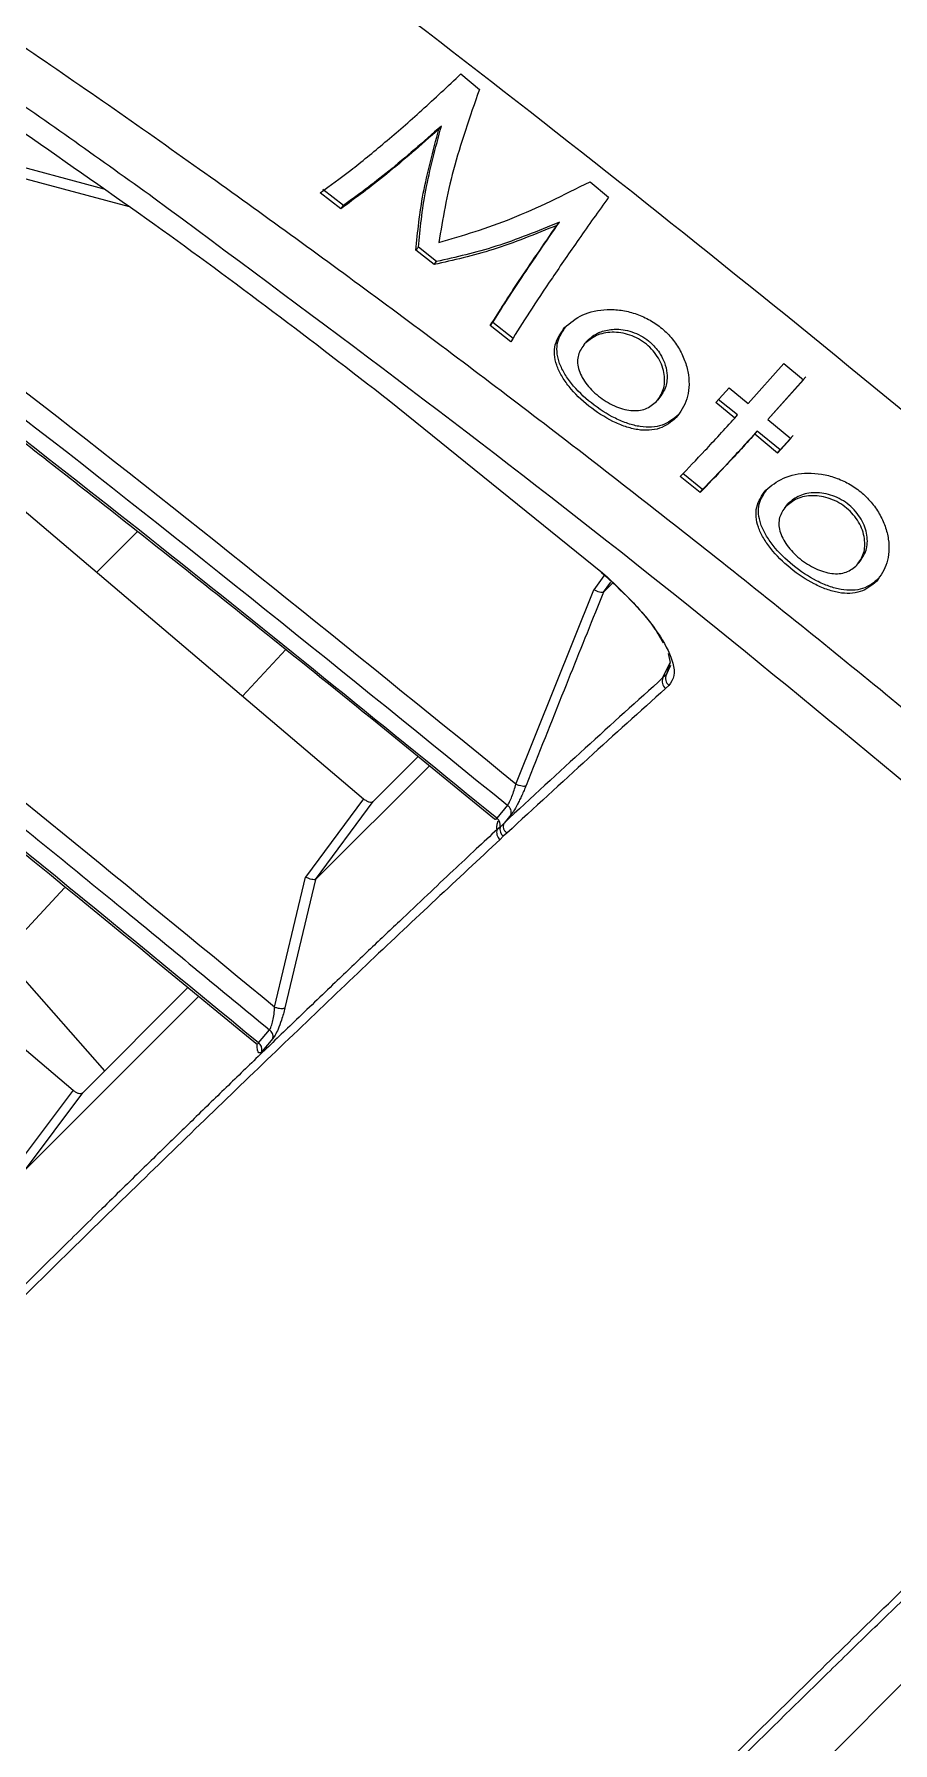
# Model space of a CAD drawing. Extents: x 400 to 501, y 484 to 634.
# Drawn here: x 483.707 to 485.621, y 580.376 to 584.184 of the extents above; entities that cross this region are included whole.
import ezdxf

# ---------------------------------------------------------------- set-up
doc = ezdxf.new("R2010")
doc.units = 0
doc.header["$MEASUREMENT"] = 0
doc.layers.add('DIM', color=3, linetype='Continuous')
doc.layers.add('GEOMETRY', color=3, linetype='Continuous', lineweight=25)

# ---------------------------------------------------------------- blocks, each defined once
blk = doc.blocks.new('2026 GRANDEE')
at = {"layer": 'GEOMETRY', "ltscale": 16}
for p, q in [((33.4945, -13.0407), (32.2875, -12.7186)), ((32.2965, -12.6954), (33.4376, -13.0007)), ((34.2334, -12.7448), (34.2745, -12.7792)), ((34.1844, -12.8676), (34.1899, -12.8608)), ((34.5213, -12.9849), (34.5625, -13.0192)), ((33.9659, -13.0451), (33.9199, -13.0094)), ((33.9714, -13.0383), (33.9254, -13.0026)), ((33.9659, -13.0451), (33.9714, -13.0383)), ((34.4474, -13.0823), (34.4529, -13.0754)), ((34.133, -13.1378), (34.1385, -13.131)), ((34.1736, -13.1697), (34.133, -13.1378)), ((34.1792, -13.1629), (34.1385, -13.131)), ((34.1736, -13.1697), (34.1792, -13.1629)), ((34.2989, -13.3054), (34.3044, -13.2986)), ((34.3446, -13.3415), (34.2989, -13.3054)), ((34.3502, -13.3346), (34.3044, -13.2986)), ((34.5091, -13.346), (34.5065, -13.3493)), ((34.5092, -13.3461), (34.5148, -13.3392)), ((34.8736, -13.479), (34.9529, -13.3901)), ((34.9529, -13.3901), (34.9967, -13.4265)), ((34.9967, -13.4265), (34.9176, -13.5151)), ((35.0022, -13.4196), (34.9232, -13.5083)), ((34.0735, -13.4726), (34.5486, -13.857)), ((34.6721, -13.4716), (34.6776, -13.4648)), ((34.8016, -13.4769), (34.8312, -13.4442)), ((34.8441, -13.5116), (34.8016, -13.4769)), ((34.8496, -13.5048), (34.8071, -13.47)), ((34.8312, -13.4442), (34.8736, -13.479)), ((34.8441, -13.5116), (34.8496, -13.5048)), ((34.9176, -13.5151), (34.9232, -13.5083)), ((34.9176, -13.5151), (34.9687, -13.5571)), ((34.8882, -13.5477), (34.8937, -13.5408)), ((34.9393, -13.5896), (34.8882, -13.5477)), ((34.9448, -13.5827), (34.8937, -13.5408)), ((34.9687, -13.5571), (34.9393, -13.5896)), ((34.9742, -13.5502), (34.9448, -13.5827)), ((33.0868, -13.5708), (34.0165, -14.3603)), ((34.9393, -13.5896), (34.9448, -13.5827)), ((34.7665, -13.6779), (34.7221, -13.6422)), ((34.772, -13.6711), (34.7277, -13.6354)), ((34.7665, -13.6779), (34.772, -13.6711)), ((34.9602, -13.7053), (34.9546, -13.7121)), ((34.9573, -13.7091), (34.9629, -13.7022)), ((33.5128, -13.7643), (33.4218, -13.8553)), ((34.5474, -13.8569), (34.5579, -13.8657)), ((34.5486, -13.857), (34.5592, -13.8658)), ((35.1189, -13.8361), (35.1245, -13.8293)), ((34.3559, -14.3273), (34.5295, -13.8942)), ((34.5519, -13.8636), (34.5295, -13.8942)), ((34.5513, -13.8998), (34.5678, -13.8773)), ((34.5723, -13.8789), (34.5513, -13.8998)), ((34.6818, -14.0088), (34.6842, -14.0129)), ((33.8432, -14.0272), (33.7467, -14.1312)), ((34.6954, -14.0366), (34.6997, -14.0562)), ((34.6837, -14.0903), (34.6997, -14.0562)), ((34.6913, -14.0834), (34.6837, -14.0903)), ((34.6996, -14.0558), (34.6913, -14.0834)), ((34.6913, -14.0834), (34.701, -14.0626)), ((34.697, -14.1074), (34.6893, -14.1143)), ((32.4392, -14.2202), (33.3689, -15.0098)), ((34.038, -14.3663), (34.1381, -14.2659)), ((34.1634, -14.2865), (33.9092, -14.5401)), ((34.0165, -14.3603), (33.8873, -14.5348)), ((33.9092, -14.5401), (34.038, -14.3663)), ((34.3374, -14.3747), (34.3133, -14.4036)), ((34.3489, -14.3902), (34.3445, -14.3963)), ((34.3122, -14.4047), (34.3131, -14.4047)), ((34.321, -14.4233), (34.3142, -14.4286)), ((34.3294, -14.4144), (34.321, -14.4233)), ((34.3445, -14.3963), (34.3294, -14.4144)), ((34.3279, -14.4437), (34.3206, -14.4509)), ((34.3358, -14.4368), (34.3279, -14.4437)), ((33.8182, -14.8248), (33.8873, -14.5348)), ((33.9092, -14.5401), (33.841, -14.8264)), ((33.3501, -14.5589), (33.2115, -14.7083)), ((33.2116, -14.7083), (33.4391, -14.9668)), ((33.6482, -14.8011), (33.2628, -15.1867)), ((33.3904, -15.0157), (33.624, -14.7814)), ((33.7822, -14.9043), (33.8068, -14.8753)), ((33.8193, -14.8871), (33.8145, -14.8942)), ((33.8145, -14.8942), (33.79, -14.9231)), ((33.3689, -15.0098), (33.2401, -15.1823)), ((33.2628, -15.1867), (33.3904, -15.0157)), ((34.9391, -16.6104), (35.3258, -16.2229))]:
    blk.add_line(p, q, dxfattribs=at)
at = {"layer": 'GEOMETRY', "ltscale": 16, "flags": 128}
blk.add_lwpolyline([(34.0735, -13.4726), (34.073, -13.473), (34.0726, -13.473), (34.0726, -13.4727), (34.0727, -13.4724)], dxfattribs=at)
at = {"layer": 'GEOMETRY', "ltscale": 16}
for centre, radius, start, end in [((34.7016, -14.0988), 0.0198, 154.7791, 231.6012), ((34.7093, -14.0918), 0.0198, 154.7617, 231.628), ((34.3257, -14.3905), 0.0197, 342.7894, 53.7099), ((34.333, -14.4353), 0.02, 160.4262, 231.4244), ((34.3013, -14.4196), 0.02, 349.5523, 53.2815), ((34.3407, -14.428), 0.0203, 166.4158, 230.8086), ((33.7945, -14.8914), 0.0202, 351.9057, 52.7429), ((33.7699, -14.9204), 0.0202, 352.3269, 52.7279)]:
    blk.add_arc(centre, radius, start, end, dxfattribs=at)
for points, knots in [([(33.1112, -8.6122), (33.301, -8.8166), (33.6802, -9.2249), (34.2607, -9.8374), (34.8462, -10.4484), (35.4368, -11.0578), (36.0312, -11.6653), (36.6288, -12.2707), (37.2294, -12.8738), (37.8326, -13.4744), (38.4383, -14.0724), (39.0461, -14.6672), (39.6559, -15.2581), (40.2672, -15.8439), (40.8801, -16.4248), (41.2887, -16.8043), (41.4933, -16.9943)], [0, 0, 0, 0, 0.071643, 0.14309, 0.214489, 0.285889, 0.357236, 0.428542, 0.499851, 0.571188, 0.642541, 0.713932, 0.785365, 0.856798, 0.928296, 1, 1, 1, 1]), ([(38.8374, -14.8197), (38.8022, -14.782), (38.4988, -14.4574), (37.9155, -13.8556), (37.0879, -13.0154), (36.2484, -12.1872), (35.3987, -11.37), (34.5384, -10.5651), (33.6682, -9.7712), (33.08, -9.2542), (32.7855, -8.9953)], [0, 0, 0, 0, 0.0184337, 0.1586189, 0.298737, 0.4387906, 0.5788851, 0.7191168, 0.8593695, 1, 1, 1, 1]), ([(33.9473, -9.1847), (34.1002, -9.3342), (34.4079, -9.635), (34.8583, -10.0743), (35.2854, -10.4909), (35.6745, -10.8705), (36.0618, -11.2485), (36.4558, -11.6334), (36.8653, -12.0343), (37.205, -12.3676), (37.478, -12.6357), (37.687, -12.841), (37.8968, -13.0474), (38.1182, -13.2654), (38.3623, -13.5059), (38.6355, -13.7754), (38.9498, -14.0858), (39.3071, -14.439), (39.7095, -14.837), (40.1476, -15.2705), (40.6071, -15.7254), (40.921, -16.0353), (41.0767, -16.1891)], [0, 0, 0, 0, 0.064169, 0.129138, 0.188802, 0.243183, 0.292269, 0.351201, 0.408497, 0.464259, 0.494029, 0.523343, 0.552198, 0.58236, 0.616633, 0.655052, 0.697622, 0.749248, 0.805908, 0.86759, 0.934316, 1, 1, 1, 1]), ([(39.5251, -15.4518), (39.298, -15.2418), (38.7513, -14.7364), (37.8656, -13.9502), (36.8722, -13.0923), (35.8636, -12.2493), (34.8415, -11.4221), (33.8077, -10.6101), (33.1093, -10.0836), (32.76, -9.8203)], [0, 0, 0, 0, 0.105959, 0.254966, 0.403973, 0.55298, 0.701986, 0.850993, 1, 1, 1, 1]), ([(39.7927, -17.8288), (39.5267, -17.5294), (38.9972, -16.9336), (38.1493, -16.0898), (37.2847, -15.2735), (36.3973, -14.4849), (35.4987, -13.7223), (34.5911, -12.9819), (33.6654, -12.2723), (32.7101, -11.589), (32.0461, -11.1694), (31.7122, -10.9583)], [0, 0, 0, 0, 0.113392, 0.225638, 0.337341, 0.448782, 0.560233, 0.669481, 0.778832, 0.888788, 1, 1, 1, 1]), ([(39.3403, -18.3188), (39.2421, -18.1952), (39.0437, -17.9454), (38.7328, -17.5736), (38.408, -17.1999), (38.0687, -16.8252), (37.7247, -16.4607), (37.3161, -16.0443), (36.8313, -15.573), (36.2474, -15.036), (35.7044, -14.5629), (35.2225, -14.1602), (34.82, -13.8352), (34.4245, -13.527), (34.0364, -13.2352), (33.6442, -12.9511), (33.1606, -12.6142), (32.5822, -12.2331), (31.9193, -11.8235), (31.474, -11.572), (31.2546, -11.448)], [0, 0, 0, 0, 0.044709, 0.090349, 0.13691, 0.184379, 0.232745, 0.277954, 0.348418, 0.422679, 0.500679, 0.550525, 0.598903, 0.645795, 0.691185, 0.735062, 0.781563, 0.856423, 0.929252, 1, 1, 1, 1]), ([(32.734, -12.4669), (32.8884, -12.5669), (33.1641, -12.7453), (33.4315, -12.9366), (33.5492, -13.0208)], [0, 0, 0, 0, 0.5599665, 1, 1, 1, 1]), ([(32.1403, -12.6721), (32.5126, -12.9474), (33.2571, -13.498), (33.9773, -14.0825), (34.3374, -14.3747)], [0, 0, 0, 0, 0.500027, 1, 1, 1, 1]), ([(34.3133, -14.4036), (34.0714, -14.2069), (33.5875, -13.8135), (32.8492, -13.2399), (32.3477, -12.871), (32.0969, -12.6866)], [0, 0, 0, 0, 0.333307, 0.666645, 1, 1, 1, 1]), ([(32.1087, -12.7002), (32.1705, -12.7451), (32.2966, -12.8368), (32.4783, -12.9712), (32.6466, -13.097), (32.7916, -13.2063), (32.9133, -13.2989), (33.0158, -13.3773), (33.1203, -13.4577), (33.2447, -13.554), (33.4028, -13.6773), (33.5911, -13.8257), (33.8093, -13.9995), (34.052, -14.1949), (34.2212, -14.3335), (34.3083, -14.4048)], [0, 0, 0, 0, 0.082423, 0.16826, 0.243811, 0.309074, 0.364051, 0.408741, 0.44819, 0.506185, 0.57824, 0.664354, 0.764524, 0.878752, 1, 1, 1, 1]), ([(34.3559, -14.3273), (34.0165, -14.0518), (33.3378, -13.5008), (32.6376, -12.9794), (32.2875, -12.7186)], [0, 0, 0, 0, 0.49994, 1, 1, 1, 1]), ([(33.9199, -13.0094), (33.9419, -12.9935), (33.986, -12.9616), (34.0631, -12.8987), (34.1457, -12.8269), (34.2041, -12.7722), (34.2334, -12.7448)], [0, 0, 0, 0, 0.249013, 0.499921, 0.749431, 1, 1, 1, 1]), ([(34.2745, -12.7792), (34.2532, -12.8404), (34.2103, -12.9631), (34.1928, -13.068), (34.184, -13.1206)], [0, 0, 0, 0, 0.4989802, 1, 1, 1, 1]), ([(34.1844, -12.8676), (34.1441, -12.903), (34.0635, -12.9737), (33.9984, -13.0213), (33.9659, -13.0451)], [0, 0, 0, 0, 0.499752, 1, 1, 1, 1]), ([(34.1899, -12.8608), (34.1496, -12.8961), (34.069, -12.9669), (34.004, -13.0145), (33.9714, -13.0383)], [0, 0, 0, 0, 0.499752, 1, 1, 1, 1]), ([(34.133, -13.1378), (34.137, -13.0967), (34.1451, -13.0144), (34.1713, -12.9166), (34.1844, -12.8676)], [0, 0, 0, 0, 0.498906, 1, 1, 1, 1]), ([(34.1385, -13.131), (34.1426, -13.0899), (34.1506, -13.0075), (34.1768, -12.9098), (34.1899, -12.8608)], [0, 0, 0, 0, 0.498906, 1, 1, 1, 1]), ([(33.26, -12.876), (33.3573, -12.9437), (33.5441, -13.0736), (33.8154, -13.2729), (33.9875, -13.406), (34.0735, -13.4726)], [0, 0, 0, 0, 0.3524142, 0.6761063, 1, 1, 1, 1]), ([(34.184, -13.1206), (34.2377, -13.1047), (34.3454, -13.0729), (34.4625, -13.0143), (34.5213, -12.9849)], [0, 0, 0, 0, 0.498621, 1, 1, 1, 1]), ([(33.5492, -13.0208), (33.8883, -13.2723), (34.5663, -13.7755), (35.2143, -14.3166), (35.5383, -14.5872)], [0, 0, 0, 0, 0.499989, 1, 1, 1, 1]), ([(34.5625, -13.0192), (34.54, -13.0509), (34.4951, -13.114), (34.4361, -13.2), (34.3842, -13.278), (34.3578, -13.3203), (34.3446, -13.3415)], [0, 0, 0, 0, 0.250827, 0.500686, 0.749471, 1, 1, 1, 1]), ([(34.4474, -13.0823), (34.3994, -13.1017), (34.3035, -13.1405), (34.2168, -13.16), (34.1736, -13.1697)], [0, 0, 0, 0, 0.500962, 1, 1, 1, 1]), ([(34.4529, -13.0754), (34.4049, -13.0949), (34.309, -13.1337), (34.2224, -13.1532), (34.1792, -13.1629)], [0, 0, 0, 0, 0.500962, 1, 1, 1, 1]), ([(34.2989, -13.3054), (34.3188, -13.2737), (34.3589, -13.2103), (34.4179, -13.125), (34.4474, -13.0823)], [0, 0, 0, 0, 0.4991736, 1, 1, 1, 1]), ([(34.3044, -13.2986), (34.3244, -13.2669), (34.3644, -13.2035), (34.4234, -13.1182), (34.4529, -13.0754)], [0, 0, 0, 0, 0.499174, 1, 1, 1, 1]), ([(34.4643, -13.3101), (34.4767, -13.2996), (34.5014, -13.2788), (34.5494, -13.2683), (34.5904, -13.2705), (34.6216, -13.2779), (34.6517, -13.2908), (34.6792, -13.3089), (34.7027, -13.3318), (34.7212, -13.3582), (34.7343, -13.3866), (34.7437, -13.425), (34.7407, -13.472), (34.7225, -13.4978), (34.7135, -13.5107)], [0, 0, 0, 0, 0.124959, 0.249241, 0.312046, 0.374669, 0.437088, 0.499411, 0.561768, 0.624251, 0.686966, 0.749972, 0.874714, 1, 1, 1, 1]), ([(31.8649, -13.3281), (32.0185, -13.446), (32.3146, -13.6732), (32.7379, -14.0067), (33.1255, -14.3172), (33.4781, -14.6039), (33.7008, -14.7878), (33.8068, -14.8753)], [0, 0, 0, 0, 0.234114, 0.451177, 0.651175, 0.834112, 1, 1, 1, 1]), ([(34.7135, -13.5107), (34.7019, -13.5201), (34.6847, -13.5342), (34.6533, -13.5396), (34.6276, -13.5385), (34.6001, -13.5314), (34.5629, -13.5158), (34.5173, -13.4865), (34.4791, -13.4495), (34.4571, -13.4179), (34.4457, -13.3937), (34.4411, -13.3702), (34.443, -13.3404), (34.4558, -13.3222), (34.4643, -13.3101)], [0, 0, 0, 0, 0.1251504, 0.1873981, 0.2497234, 0.3122767, 0.3748808, 0.499698, 0.6243076, 0.6867853, 0.7494163, 0.8119706, 0.8744539, 1, 1, 1, 1]), ([(34.719, -13.5039), (34.7075, -13.5133), (34.6902, -13.5274), (34.6589, -13.5328), (34.6332, -13.5316), (34.6056, -13.5246), (34.5684, -13.509), (34.5228, -13.4797), (34.4846, -13.4426), (34.4626, -13.411), (34.4513, -13.3869), (34.4467, -13.3634), (34.4482, -13.3355), (34.4598, -13.3189), (34.4671, -13.3084)], [0, 0, 0, 0, 0.12732, 0.190646, 0.254052, 0.317689, 0.381378, 0.508359, 0.635128, 0.698689, 0.762406, 0.826044, 0.88961, 1, 1, 1, 1]), ([(34.6692, -13.4749), (34.6751, -13.4667), (34.6868, -13.4502), (34.6886, -13.4207), (34.6826, -13.3964), (34.6741, -13.3783), (34.6622, -13.3614), (34.6471, -13.3465), (34.6293, -13.3347), (34.6099, -13.3262), (34.5898, -13.3212), (34.5636, -13.3196), (34.5331, -13.326), (34.5172, -13.3394), (34.5092, -13.3461)], [0, 0, 0, 0, 0.124875, 0.249119, 0.311989, 0.374595, 0.436946, 0.499214, 0.561521, 0.624034, 0.686862, 0.749857, 0.874606, 1, 1, 1, 1]), ([(34.5148, -13.3392), (34.5226, -13.3325), (34.5317, -13.3247), (34.5528, -13.3165), (34.5708, -13.3129), (34.5948, -13.3143), (34.6148, -13.3191), (34.6343, -13.3275), (34.6465, -13.3355), (34.6539, -13.3416), (34.664, -13.3503), (34.677, -13.3663), (34.6884, -13.3897), (34.6941, -13.4148), (34.6917, -13.4442), (34.6806, -13.4598), (34.6747, -13.4681)], [0, 0, 0, 0, 0.1242752, 0.1452672, 0.2489009, 0.3115632, 0.3740744, 0.4368549, 0.499406, 0.5017707, 0.5209896, 0.6177446, 0.6832581, 0.7645433, 0.8746692, 1, 1, 1, 1]), ([(33.7822, -14.9043), (33.4606, -14.6399), (32.8175, -14.1111), (32.1591, -13.6029), (31.8298, -13.3488)], [0, 0, 0, 0, 0.499975, 1, 1, 1, 1]), ([(34.5092, -13.3461), (34.5035, -13.354), (34.495, -13.3659), (34.4928, -13.3856), (34.4949, -13.4013), (34.5012, -13.4176), (34.5112, -13.4337), (34.5243, -13.449), (34.5398, -13.463), (34.5571, -13.4751), (34.5753, -13.4848), (34.594, -13.4917), (34.6183, -13.4965), (34.6465, -13.4937), (34.6616, -13.4812), (34.6692, -13.4749)], [0, 0, 0, 0, 0.124936, 0.187071, 0.249503, 0.312225, 0.374781, 0.437294, 0.499737, 0.562165, 0.62465, 0.687242, 0.750123, 0.874681, 1, 1, 1, 1]), ([(31.852, -13.3714), (32.1409, -13.5942), (32.7916, -14.0957), (33.427, -14.6179), (33.7801, -14.9082)], [0, 0, 0, 0, 0.444109, 1, 1, 1, 1]), ([(33.8182, -14.8248), (33.5219, -14.5811), (32.9292, -14.0937), (32.3236, -13.6233), (32.0209, -13.3881)], [0, 0, 0, 0, 0.4999477, 1, 1, 1, 1]), ([(34.7221, -13.6422), (34.7399, -13.6237), (34.7756, -13.5866), (34.8212, -13.5366), (34.8441, -13.5116)], [0, 0, 0, 0, 0.4999277, 1, 1, 1, 1]), ([(34.8882, -13.5477), (34.8654, -13.5725), (34.8198, -13.6224), (34.7843, -13.6594), (34.7665, -13.6779)], [0, 0, 0, 0, 0.4982845, 1, 1, 1, 1]), ([(34.8937, -13.5408), (34.871, -13.5657), (34.8254, -13.6155), (34.7898, -13.6525), (34.772, -13.6711)], [0, 0, 0, 0, 0.498284, 1, 1, 1, 1]), ([(35.1656, -13.8687), (35.1542, -13.8779), (35.1373, -13.8916), (35.1063, -13.8964), (35.0809, -13.8948), (35.0538, -13.8872), (35.017, -13.8711), (34.972, -13.8412), (34.9342, -13.8038), (34.9122, -13.7722), (34.9008, -13.7481), (34.896, -13.7249), (34.8972, -13.6974), (34.9084, -13.6812), (34.9156, -13.6709)], [0, 0, 0, 0, 0.127331, 0.190666, 0.254052, 0.317661, 0.381343, 0.508359, 0.635118, 0.698677, 0.76243, 0.826108, 0.889668, 1, 1, 1, 1]), ([(34.9127, -13.6727), (34.9249, -13.6626), (34.9491, -13.6424), (34.9967, -13.6329), (35.0372, -13.6358), (35.0681, -13.6438), (35.0978, -13.657), (35.1251, -13.6754), (35.1483, -13.6984), (35.1667, -13.7246), (35.1799, -13.7528), (35.1893, -13.791), (35.1867, -13.8375), (35.169, -13.8628), (35.1601, -13.8755)], [0, 0, 0, 0, 0.125007, 0.2492453, 0.3119972, 0.3746205, 0.4370857, 0.4994438, 0.5618185, 0.6243214, 0.6870336, 0.7500138, 0.8747284, 1, 1, 1, 1]), ([(35.1601, -13.8755), (35.1487, -13.8847), (35.1317, -13.8984), (35.1007, -13.9033), (35.0754, -13.9016), (35.0482, -13.8941), (35.0115, -13.8779), (34.9664, -13.848), (34.9286, -13.8107), (34.9067, -13.779), (34.8953, -13.755), (34.8904, -13.7317), (34.8919, -13.7023), (34.9044, -13.6845), (34.9127, -13.6727)], [0, 0, 0, 0, 0.125162, 0.187418, 0.249725, 0.31225, 0.374848, 0.499701, 0.624301, 0.686777, 0.749444, 0.812037, 0.874515, 1, 1, 1, 1]), ([(34.9573, -13.7091), (34.9518, -13.7168), (34.9434, -13.7284), (34.9415, -13.7479), (34.9437, -13.7634), (34.9501, -13.7796), (34.9601, -13.7957), (34.973, -13.8111), (34.9884, -13.8252), (35.0054, -13.8375), (35.0235, -13.8474), (35.042, -13.8546), (35.0659, -13.8598), (35.0937, -13.8576), (35.1087, -13.8455), (35.1161, -13.8394)], [0, 0, 0, 0, 0.124952, 0.187105, 0.249536, 0.312248, 0.374811, 0.437331, 0.499774, 0.562208, 0.624703, 0.687287, 0.750136, 0.874667, 1, 1, 1, 1]), ([(35.1161, -13.8394), (35.1219, -13.8312), (35.1333, -13.815), (35.1348, -13.7859), (35.1288, -13.7618), (35.1203, -13.7438), (35.1085, -13.7269), (35.0935, -13.712), (35.0759, -13.6999), (35.0567, -13.6912), (35.0368, -13.6859), (35.0109, -13.6838), (34.9807, -13.6896), (34.9651, -13.7026), (34.9573, -13.7091)], [0, 0, 0, 0, 0.124907, 0.249151, 0.311991, 0.374602, 0.436982, 0.499268, 0.561581, 0.624083, 0.686883, 0.749881, 0.874629, 1, 1, 1, 1]), ([(35.1217, -13.8325), (35.1274, -13.8244), (35.1388, -13.8082), (35.1404, -13.779), (35.1343, -13.7549), (35.1259, -13.7369), (35.114, -13.7201), (35.0991, -13.7051), (35.0815, -13.6931), (35.0623, -13.6844), (35.0424, -13.6791), (35.0165, -13.677), (34.9863, -13.6827), (34.9707, -13.6957), (34.9629, -13.7022)], [0, 0, 0, 0, 0.124907, 0.249151, 0.311991, 0.374602, 0.436982, 0.499268, 0.561581, 0.624083, 0.686883, 0.749881, 0.874629, 1, 1, 1, 1]), ([(34.5486, -13.857), (34.5482, -13.8572), (34.5474, -13.8576), (34.5475, -13.8569), (34.5476, -13.8567)], [0, 0, 0, 0, 0.656513, 1, 1, 1, 1]), ([(34.5513, -13.8998), (34.5508, -13.9011), (34.5463, -13.9122), (34.5168, -13.985), (34.4594, -14.1271), (34.4068, -14.2599), (34.3787, -14.3307)], [0, 0, 0, 0, 0.0092992, 0.077021, 0.5076167, 1, 1, 1, 1]), ([(34.5513, -13.8998), (34.5508, -13.9001), (34.5499, -13.9006), (34.5471, -13.9009), (34.5427, -13.9002), (34.5375, -13.8983), (34.533, -13.8962), (34.5307, -13.8949), (34.5295, -13.8942)], [0, 0, 0, 0, 0.13988, 0.272438, 0.507787, 0.73836, 0.866271, 1, 1, 1, 1]), ([(34.5553, -13.8635), (34.5773, -13.8841), (34.621, -13.9251), (34.6639, -13.976), (34.677, -14.0001), (34.6818, -14.0088)], [0, 0, 0, 0, 0.3923093, 0.7810854, 1, 1, 1, 1]), ([(34.5579, -13.8654), (34.5579, -13.8656), (34.5577, -13.8663), (34.5586, -13.866), (34.5592, -13.8658)], [0, 0, 0, 0, 0.2301248, 1, 1, 1, 1]), ([(34.5592, -13.8658), (34.5841, -13.8896), (34.6318, -13.9352), (34.6831, -14.0029), (34.7068, -14.0529), (34.7104, -14.0885), (34.7016, -14.1008), (34.697, -14.1074)], [0, 0, 0, 0, 0.2303904, 0.441247, 0.6855036, 0.8324039, 1, 1, 1, 1]), ([(34.6837, -14.0903), (34.6267, -14.1419), (34.5129, -14.2447), (34.3905, -14.3579), (34.3294, -14.4144)], [0, 0, 0, 0, 0.501212, 1, 1, 1, 1]), ([(34.6893, -14.1143), (34.6325, -14.1655), (34.519, -14.2679), (34.3968, -14.3805), (34.3358, -14.4368)], [0, 0, 0, 0, 0.500016, 1, 1, 1, 1]), ([(34.3374, -14.3747), (34.3381, -14.3737), (34.3395, -14.3716), (34.3427, -14.3654), (34.3471, -14.3554), (34.3522, -14.3414), (34.3547, -14.332), (34.3559, -14.3273)], [0, 0, 0, 0, 0.119735, 0.242602, 0.495149, 0.750283, 1, 1, 1, 1]), ([(34.3559, -14.3273), (34.3572, -14.3279), (34.3597, -14.3289), (34.3645, -14.3305), (34.3701, -14.3318), (34.3746, -14.332), (34.3774, -14.3316), (34.3782, -14.331), (34.3787, -14.3307)], [0, 0, 0, 0, 0.136828, 0.267138, 0.5, 0.732862, 0.863172, 1, 1, 1, 1]), ([(34.3787, -14.3307), (34.3772, -14.3343), (34.3743, -14.3415), (34.3693, -14.3527), (34.3658, -14.3595), (34.3642, -14.3628)], [0, 0, 0, 0, 0.33628, 0.677182, 1, 1, 1, 1]), ([(34.0165, -14.3603), (34.0185, -14.3619), (34.0226, -14.365), (34.0291, -14.3676), (34.0347, -14.3684), (34.0369, -14.367), (34.038, -14.3663)], [0, 0, 0, 0, 0.2480623, 0.4973485, 0.7466435, 1, 1, 1, 1]), ([(34.3642, -14.3628), (34.3626, -14.3661), (34.3579, -14.3757), (34.3524, -14.3853), (34.3494, -14.3895), (34.3489, -14.3902)], [0, 0, 0, 0, 0.296042, 0.880498, 1, 1, 1, 1]), ([(34.3142, -14.4286), (34.2987, -14.443), (34.2663, -14.4732), (34.2145, -14.5217), (34.1574, -14.5755), (34.0947, -14.6348), (34.0262, -14.6999), (33.948, -14.7746), (33.8674, -14.8519), (33.7863, -14.93), (33.7106, -15.0033), (33.6362, -15.0755), (33.5734, -15.1367), (33.5216, -15.1873), (33.4782, -15.2298), (33.432, -15.2751), (33.3829, -15.3233), (33.331, -15.3744), (33.2518, -15.4526), (33.146, -15.5573), (33.0052, -15.697), (32.8533, -15.8483), (32.6893, -16.0123), (32.523, -16.1794), (32.392, -16.3117), (32.2974, -16.4076), (32.2381, -16.4677), (32.1767, -16.5302), (32.113, -16.595), (32.047, -16.6624), (31.9925, -16.718), (31.9505, -16.761), (31.9149, -16.7974), (31.8673, -16.8462), (31.8025, -16.9127), (31.7222, -16.9952), (31.6261, -17.0943), (31.5559, -17.167), (31.5182, -17.2059)], [0, 0, 0, 0, 0.020725, 0.043459, 0.068203, 0.094956, 0.123719, 0.154491, 0.191833, 0.221797, 0.251605, 0.281257, 0.308509, 0.323986, 0.340419, 0.35781, 0.376156, 0.395459, 0.415718, 0.463883, 0.511317, 0.567458, 0.624789, 0.681766, 0.736941, 0.755717, 0.775071, 0.795005, 0.815518, 0.83661, 0.858281, 0.867298, 0.876345, 0.891857, 0.911979, 0.93671, 0.96605, 1, 1, 1, 1]), ([(34.3087, -14.4043), (34.309, -14.4051), (34.3096, -14.4065), (34.3114, -14.4058), (34.3127, -14.4043), (34.3133, -14.4036)], [0, 0, 0, 0, 0.401016, 0.703623, 1, 1, 1, 1]), ([(34.3142, -14.4286), (34.3138, -14.4276), (34.3131, -14.4257), (34.314, -14.4189), (34.3151, -14.4134), (34.3161, -14.41), (34.3162, -14.4098)], [0, 0, 0, 0, 0.337022, 0.688811, 0.975422, 1, 1, 1, 1]), ([(34.3358, -14.4368), (34.3343, -14.4354), (34.3312, -14.4324), (34.3286, -14.4265), (34.3278, -14.4202), (34.3289, -14.4163), (34.3294, -14.4144)], [0, 0, 0, 0, 0.243433, 0.5, 0.756567, 1, 1, 1, 1]), ([(34.3206, -14.4509), (34.2257, -14.5395), (34.0359, -14.7169), (33.7244, -15.0152), (33.3969, -15.3333), (33.0547, -15.6705), (32.6982, -16.0253), (32.3257, -16.4014), (31.938, -16.7979), (31.6635, -17.0824), (31.5262, -17.2247)], [0, 0, 0, 0, 0.124988, 0.249985, 0.374989, 0.499998, 0.625005, 0.750009, 0.875008, 1, 1, 1, 1]), ([(33.9092, -14.5401), (33.9083, -14.5404), (33.9065, -14.541), (33.901, -14.5401), (33.8943, -14.5381), (33.8897, -14.5359), (33.8873, -14.5348)], [0, 0, 0, 0, 0.251719, 0.500573, 0.73882, 1, 1, 1, 1]), ([(33.8068, -14.8753), (33.8074, -14.8743), (33.8088, -14.8722), (33.8114, -14.8656), (33.8144, -14.8549), (33.8172, -14.84), (33.8179, -14.8299), (33.8182, -14.8248)], [0, 0, 0, 0, 0.117216, 0.238096, 0.488523, 0.744789, 1, 1, 1, 1]), ([(33.8182, -14.8248), (33.8195, -14.8252), (33.8221, -14.8258), (33.8269, -14.8268), (33.8325, -14.8275), (33.837, -14.8275), (33.8397, -14.827), (33.8406, -14.8266), (33.841, -14.8264)], [0, 0, 0, 0, 0.136444, 0.266535, 0.5, 0.733465, 0.863556, 1, 1, 1, 1]), ([(33.841, -14.8264), (33.8399, -14.8309), (33.8377, -14.8399), (33.8349, -14.8488), (33.8334, -14.8533)], [0, 0, 0, 0, 0.498544, 1, 1, 1, 1]), ([(33.8334, -14.8533), (33.8309, -14.8605), (33.8264, -14.8735), (33.8215, -14.8829), (33.8193, -14.8871)], [0, 0, 0, 0, 0.550188, 1, 1, 1, 1]), ([(33.776, -14.9039), (33.7767, -14.9049), (33.7779, -14.9067), (33.7802, -14.9064), (33.7815, -14.905), (33.7822, -14.9043)], [0, 0, 0, 0, 0.396707, 0.702022, 1, 1, 1, 1]), ([(33.79, -14.9231), (33.7881, -14.9247), (33.7846, -14.9279), (33.781, -14.9247), (33.7795, -14.917), (33.7792, -14.91), (33.7795, -14.9063), (33.7795, -14.9062)], [0, 0, 0, 0, 0.269361, 0.51146, 0.803482, 0.992097, 1, 1, 1, 1]), ([(33.3689, -15.0098), (33.3709, -15.0114), (33.375, -15.0145), (33.3815, -15.017), (33.3872, -15.0178), (33.3893, -15.0164), (33.3904, -15.0157)], [0, 0, 0, 0, 0.2460227, 0.493961, 0.7443962, 1, 1, 1, 1]), ([(32.9306, -18.4176), (33.0687, -18.2759), (33.3447, -17.9927), (33.7344, -17.5979), (34.1075, -17.2223), (34.4631, -16.8668), (34.8041, -16.5285), (35.1296, -16.2087), (35.4389, -15.9085), (35.6274, -15.7301), (35.7217, -15.6409)], [0, 0, 0, 0, 0.124992, 0.249991, 0.374994, 0.500001, 0.625009, 0.750013, 0.875011, 1, 1, 1, 1]), ([(32.95, -18.422), (32.9846, -18.3864), (33.0472, -18.3218), (33.13, -18.2367), (33.1928, -18.1722), (33.236, -18.1278), (33.2616, -18.1016), (33.2856, -18.0771), (33.3141, -18.0478), (33.3519, -18.0092), (33.3893, -17.9709), (33.432, -17.9273), (33.4764, -17.882), (33.5258, -17.8317), (33.5776, -17.7789), (33.6369, -17.7187), (33.6996, -17.655), (33.7727, -17.581), (33.8525, -17.5002), (33.9384, -17.4136), (34.0295, -17.3219), (34.1206, -17.2303), (34.2129, -17.1378), (34.3042, -17.0466), (34.3961, -16.955), (34.4915, -16.8601), (34.5875, -16.7648), (34.69, -16.6635), (34.795, -16.5599), (34.901, -16.4557), (35.0048, -16.354), (35.1063, -16.2549), (35.2666, -16.0991), (35.485, -15.8882), (35.6569, -15.726), (35.7444, -15.6433)], [0, 0, 0, 0, 0.0311019, 0.0562823, 0.0755408, 0.0888776, 0.0962928, 0.0993371, 0.1111645, 0.1229632, 0.1347331, 0.1464743, 0.1633002, 0.1770638, 0.1936843, 0.2131618, 0.2344577, 0.254875, 0.2849745, 0.313681, 0.3409946, 0.3771606, 0.4069531, 0.436616, 0.4726308, 0.5041053, 0.5386977, 0.5764081, 0.616164, 0.6551151, 0.6953622, 0.7345344, 0.7727634, 0.8842695, 1, 1, 1, 1])]:
    blk.add_open_spline(points, degree=3, knots=knots, dxfattribs=at)

msp = doc.modelspace()

# ---------------------------------------------------------------- block references
at = {"layer": 'DIM'}
msp.add_blockref('2026 GRANDEE', (450.4248, 596.8403), dxfattribs=at)

doc.saveas('drawing.dxf')
